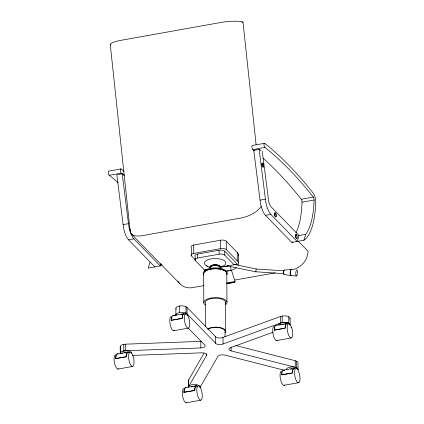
<?xml version="1.0" encoding="UTF-8"?>
<svg xmlns="http://www.w3.org/2000/svg" width="424" height="424" viewBox="0 0 424 424"><rect width="100%" height="100%" fill="white"/><g stroke="black" fill="none" stroke-linecap="round" stroke-linejoin="round"><path stroke-width="0.64" d="M175.902 315.207L175.907 314.566M130.417 229.347L130.253 231.822L131.239 233.836L179.834 283.714M204.013 353.213L188.712 379.766L188.775 381.038M188.712 379.766L188.648 387.123L188.601 380.551M150.017 262.149L148.167 268.085L160.251 265.922A76.596 26.118 79.9 0 0 161.899 264.603M160.993 263.548L160.251 265.922L133.862 238.839A14.506 4.945 79.9 0 1 128.488 223.649L122.207 173.851L116.833 174.81L123.119 224.609A14.506 4.945 79.9 0 0 128.493 239.804L154.882 266.882M303.891 240.244L305.741 234.308A75.763 25.832 79.9 0 0 314.094 200.006A2.178 0.742 79.9 0 0 313.331 197.102A645.71 220.173 79.9 0 0 264.958 147.451A2.178 0.742 79.9 0 1 263.993 144.87A2.178 0.742 79.9 0 1 264.645 143.275A645.71 220.173 79.9 0 1 313.018 192.92L313.458 193.561A6.53 2.226 79.9 0 1 315.742 202.29A76.596 26.118 79.9 0 1 303.891 240.244L291.807 242.406L265.424 215.323A14.506 4.945 79.9 0 1 260.045 200.128L253.764 150.329L259.133 149.37L261.205 150.626M284.032 270.803L256.191 269.012L255.789 271.773L283.953 273.671A1.452 0.371 -86.3 0 1 283.64 273.114M255.932 271.572L255.836 271.864L227.476 265.938L227.471 265.625M227.72 265.456L227.476 265.938M291.193 275.404L290.928 275.6A3.058 0.784 -86.3 0 1 290.207 273.734A3.058 0.784 -86.3 0 1 290.673 270.146L291.14 269.553A3.058 0.784 -86.3 0 1 291.532 269.759M188.754 386.338L206.663 355.27L206.652 353.955M200.027 387.441L217.936 356.367A4.738 2.003 -0.4 0 1 225.027 355.1L284.69 370.353M226.988 274.683L227.391 272.876M261.348 206.35C256.573 212.625 249.015 216.351 241.42 217.931L142.082 235.691C138.473 236.237 134.079 236.587 131.239 233.836M290.933 269.754L291.14 269.553M231.122 270.464L230.577 266.776M235.103 281.557L231.493 270.374L230.751 270.56M176.241 309.25L175.865 307.994A5.803 2.454 -0.4 0 1 185.161 306.329L186.984 307.331L215.567 336.667A4.351 1.839 -0.4 0 0 218.747 337.976A4.351 1.839 -0.4 0 0 223.013 337.393L280.566 316.458L283.285 315.901A5.803 2.454 -0.4 0 1 289.778 319.102M185.209 312.901L187.026 313.903L215.615 343.244A4.351 1.839 -0.4 0 0 218.789 344.548A4.351 1.839 -0.4 0 0 223.056 343.97L280.614 323.03L283.327 322.473A5.803 2.454 -0.4 0 1 290.149 325.049L290.101 318.477M273.263 332.135L230.561 347.669A4.738 2.003 -0.4 0 0 231.128 350.892L295.284 367.29L297.346 368.207M122.785 351.178L125.621 350.743L200.844 347.94A4.738 2.003 -0.4 0 0 204.872 345.163L188.277 328.128M241.86 22.308L243.01 22.101L256.085 144.558M124.015 171.376A645.71 220.173 79.9 0 0 121.004 168.953L108.92 171.111A2.178 0.742 79.9 0 0 108.268 172.711A2.178 0.742 79.9 0 0 109.238 175.292A645.71 220.173 79.9 0 1 118.169 182.739M264.645 143.275L252.561 145.432A2.178 0.742 79.9 0 0 251.909 147.033A2.178 0.742 79.9 0 0 252.879 149.608A645.71 220.173 79.9 0 1 254.379 150.812M109.238 175.292L121.317 173.13A645.71 220.173 79.9 0 1 124.327 175.552M252.879 149.608L264.958 147.451M123.119 224.609L128.488 223.649M260.045 200.128L265.413 199.169A14.506 4.945 79.9 0 0 270.793 214.364L297.182 241.442L299.026 235.511L270.74 206.472A5.803 1.977 79.9 0 1 268.588 200.398L262.244 151.257M263.15 158.247A645.71 220.173 79.9 0 1 301.252 199.259L313.331 197.102M295.925 232.84A75.763 25.832 79.9 0 0 302.015 202.168L314.094 200.006M128.493 239.804L133.862 238.839M265.424 215.323L270.793 214.364M195.067 259.599L191.404 255.842L191.346 247.425A4.351 1.839 -0.4 0 1 193.72 245.014L220.57 240.212A4.351 1.839 -0.4 0 1 226.246 241.187L237.239 252.471A18.857 7.971 -0.4 0 1 238.648 255.513M191.404 255.842A4.351 1.839 -0.4 0 1 193.779 253.425L220.628 248.628A4.351 1.839 -0.4 0 1 226.305 249.598L237.297 260.882A18.857 7.971 -0.4 0 1 238.532 264.968M298.745 235.559L305.741 234.308M205.656 269.839L204.569 270.024L195.226 260.437L195.194 256.488A4.351 1.839 -0.4 0 1 197.573 254.077L219.054 250.239A4.351 1.839 -0.4 0 1 224.731 251.209L237.371 264.184L236.089 264.417M195.226 260.437A4.351 1.839 -0.4 0 1 197.6 258.02L219.081 254.183A4.351 1.839 -0.4 0 1 224.757 255.153L234.101 264.746L237.371 264.184M204.569 270.024L206.493 269.68M220.618 267.157L234.101 264.746M203.695 285.628L192.66 287.605A17.405 14.617 -44.3 0 1 177.995 281.101M234.859 280.057L275.118 272.86M172.865 315.626L183.608 313.702M174.19 315.684L175.451 315.456M181.138 314.438L183.661 313.988M184.35 314.009A7.542 2.571 79.9 0 0 182.278 318.44L171.429 320.247L182.166 318.329A7.833 2.671 79.9 0 1 185.087 314.274M173.649 330.752L188.15 328.16A7.256 2.475 79.9 0 0 188.654 317.454A7.256 2.475 79.9 0 0 184.302 317.401A7.256 2.475 79.9 0 0 188.15 328.16M275.775 325.447L286.513 323.523M117.13 353.95L127.868 352.031M279.617 325.054L280.884 324.826M282.146 324.599L283.412 324.376M284.674 324.148L286.571 323.809M121.609 353.446L122.87 353.219M124.137 352.991L125.398 352.768M126.659 352.54L127.926 352.317M276.119 325.394A7.833 2.671 79.9 0 0 274.333 330.068L285.071 328.149A7.833 2.671 79.9 0 1 287.991 324.095M128.61 352.339A7.542 2.571 79.9 0 0 126.538 356.769L115.688 358.577L126.426 356.658A7.833 2.671 79.9 0 1 129.347 352.604M274.333 330.068L285.182 328.261A7.542 2.571 79.9 0 1 287.255 323.835M276.559 340.573L291.055 337.981A7.256 2.475 79.9 0 0 291.558 327.28A7.256 2.475 79.9 0 0 287.207 327.222A7.256 2.475 79.9 0 0 291.055 337.981M117.914 369.076L132.41 366.484A7.256 2.475 79.9 0 0 132.913 355.784A7.256 2.475 79.9 0 0 128.562 355.725A7.256 2.475 79.9 0 0 132.41 366.484M185.383 387.674L196.121 385.755M283.099 370.205L293.843 368.286M191.123 386.942L192.39 386.714M193.651 386.487L196.179 386.036M290.737 369.134L292.004 368.906M197.6 386.587A7.542 2.571 79.9 0 0 194.791 390.493L183.942 392.301L194.68 390.377A7.833 2.671 79.9 0 1 197.6 386.328M294.579 368.594A7.542 2.571 79.9 0 0 292.507 373.025L281.658 374.832L292.401 372.908A7.833 2.671 79.9 0 1 294.929 368.52M186.168 402.8L200.663 400.208A7.256 2.475 79.9 0 0 201.167 389.508A7.256 2.475 79.9 0 0 196.816 389.449A7.256 2.475 79.9 0 0 200.663 400.208M283.884 385.331L298.385 382.74A7.256 2.475 79.9 0 0 298.888 372.039A7.256 2.475 79.9 0 0 294.537 371.981A7.256 2.475 79.9 0 0 298.385 382.74M220.666 267.152L228.472 265.832M224.121 266.765L225.139 266.585M226.776 283.783L234.763 282.257L226.967 283.492M226.951 282.813L235.214 281.499M226.729 271.106L228.557 270.803M226.612 271.132L230.02 270.57M229.787 270.618L231.493 270.374M230.751 270.475L231.207 270.422M201.532 341.315A4.738 2.003 -0.4 0 1 200.796 341.368L125.573 344.171L122.743 344.606A5.803 2.454 -0.4 0 0 120.533 347.452M284.048 270.083L291.087 269.553A3.058 0.784 -86.3 0 1 291.479 269.754M132.426 355.407L201.707 352.826A4.738 2.003 -0.4 0 1 206.663 355.27M290.673 270.146L290.731 270.152A3.058 0.784 -86.3 0 0 290.265 273.74A3.058 0.784 -86.3 0 0 290.981 275.605M290.774 275.605L296.312 275.96M283.789 274.392L290.721 275.6M234.493 264.475L256.191 269.012M235.574 345.47L295.242 360.718L297.298 361.63A5.803 2.454 -0.4 0 1 297.987 362.865L298.035 369.436M206.265 265.678L210.728 268.323M122.207 173.851L124.28 175.107M298.342 241.277L307.994 251.183A17.405 14.617 -44.3 0 1 291.998 269.839M203.562 275.028L203.011 273.602M259.133 149.37L265.413 199.169M110.256 44.462L130.253 231.822M296.62 361.237L296.668 367.809M295.242 360.718L295.284 367.29M288.744 316.696L288.792 323.268M282.177 316.055L282.225 322.632M280.566 316.458L280.614 323.03M238.495 254.474L238.553 262.885M237.239 252.471L237.297 260.882M231.101 346.949L231.128 350.892M226.983 302.084L226.782 273.162A11.607 4.902 -0.4 0 0 224.799 270.777M226.246 241.187L226.305 249.598M225.536 302.137L225.738 331.059M224.731 251.209L224.757 255.153M225.065 336.836L225.027 331.579A9.429 3.986 -0.4 0 0 218.493 327.625A9.429 3.986 -0.4 0 0 207.686 329.326M223.013 337.393L223.056 343.97M220.57 240.212L220.628 248.628M219.054 250.239L219.081 254.183M215.567 336.667L215.615 343.244M205.449 326.554L205.285 302.895A10.155 4.293 -0.4 0 1 215.98 298.226A10.155 4.293 -0.4 0 1 225.388 303.255M203.838 302.948L203.637 274.026A11.607 4.902 -0.4 0 1 211.025 269.044A11.607 4.902 -0.4 0 1 224.354 270.517M200.796 341.368L200.844 347.94M197.573 254.077L197.6 258.02M193.72 245.014L193.779 253.425M186.984 307.331L187.026 313.903M185.982 306.674L186.025 313.246M179.416 306.033L179.458 312.605M175.859 308.481L175.902 315.059M125.573 344.171L125.621 350.743M123.776 344.378L123.824 350.95M120.305 353.377L120.257 346.806L120.268 353.404M284.085 274.243A2.178 0.562 -86.3 0 1 283.433 272.235A2.178 0.562 -86.3 0 1 284.329 270.231M283.608 272.425A1.452 0.371 -86.3 0 1 283.836 271.084M296.853 238.23A2.03 0.694 79.9 0 1 295.835 237.668A2.03 0.694 79.9 0 1 295.528 234.981A2.03 0.694 79.9 0 1 296.493 235.076M296.668 235.49A2.03 0.694 79.9 0 1 296.816 235.972M263.357 166.409A2.03 0.694 79.9 0 1 262.355 166.611A2.03 0.694 79.9 0 1 261.91 163.653A2.03 0.694 79.9 0 1 262.991 163.971M263.15 164.427A2.03 0.694 79.9 0 1 263.278 164.936M276.035 216.044A2.03 0.694 79.9 0 1 275.197 216.616A2.03 0.694 79.9 0 1 274.508 214.035A2.03 0.694 79.9 0 1 275.229 213.007M275.425 213.251A2.03 0.694 79.9 0 1 275.616 213.606M275.786 214.046A2.03 0.694 79.9 0 1 276.008 215.069M292.645 241.791A76.596 26.118 79.9 0 1 291.807 242.406M301.252 199.259A2.178 0.742 79.9 0 1 302.015 202.168M121.317 173.13A2.178 0.742 79.9 0 1 120.352 170.549A2.178 0.742 79.9 0 1 121.004 168.953M236.385 267.74A18.857 7.971 -0.4 0 1 231.266 270.279M243.01 22.101A17.405 3.323 -6.1 0 0 220.559 22.525L121.222 40.285A17.405 3.323 -6.1 0 0 110.362 44.891M210.097 267.798A5.369 2.268 -0.4 0 1 215.466 264.751A5.369 2.268 -0.4 0 1 219.998 267.973M208.131 266.553A10.732 4.537 -0.4 0 1 207.479 259.939A10.732 4.537 -0.4 0 1 223.141 260.007A10.732 4.537 -0.4 0 1 221.741 266.611M210.235 268.302A5.221 2.205 -0.4 0 1 215.461 265.339A5.221 2.205 -0.4 0 1 219.871 268.477M209.954 267.215A5.221 2.205 -0.4 0 1 215.456 264.815A5.221 2.205 -0.4 0 1 220.294 267.401M210.675 268.429A4.934 2.083 -0.4 0 1 215 265.461A4.934 2.083 -0.4 0 1 219.78 268.249M203.679 273.835A11.75 4.966 -0.4 0 1 203.456 272.976M203.79 271.689A11.75 4.966 -0.4 0 1 215.98 267.846A11.75 4.966 -0.4 0 1 226.882 272.197M205.29 304.973A11.607 4.902 -0.4 0 1 215.053 297.616A11.607 4.902 -0.4 0 1 225.865 304.586M207.919 328.68A10.155 4.293 -0.4 0 1 220.803 327.72A10.155 4.293 -0.4 0 1 225.107 332.904M203.573 273.856A11.639 4.918 -0.4 0 1 214.963 268.768A11.639 4.918 -0.4 0 1 226.845 273.512M118.524 368.843A7.256 2.475 79.9 0 1 114.284 361.889A7.256 2.475 79.9 0 1 116.372 355.026M115.688 358.577A7.833 2.671 79.9 0 1 118.222 354.188M115.8 358.688A7.542 2.571 79.9 0 1 116.155 355.662M186.777 402.567A7.256 2.475 79.9 0 1 182.707 396.546A7.256 2.475 79.9 0 1 183.937 388.495M183.942 392.301A7.833 2.671 79.9 0 1 186.094 387.7M184.053 392.412A7.542 2.571 79.9 0 1 184.413 389.386M184.853 388.437A7.542 2.571 79.9 0 1 185.442 387.96M176.087 315.461A5.803 2.454 -0.4 0 1 181.912 312.414A5.803 2.454 -0.4 0 1 187.291 315.541M120.331 353.664A5.803 2.454 -0.4 0 1 125.758 350.743A5.803 2.454 -0.4 0 1 131.822 353.362M286.481 369.617A5.803 2.454 -0.4 0 1 292.592 366.951A5.803 2.454 -0.4 0 1 297.966 369.823M188.654 387.255A5.803 2.454 -0.4 0 1 194.436 384.462A5.803 2.454 -0.4 0 1 200.16 387.207M278.504 324.906A5.803 2.454 -0.4 0 1 284.175 322.367A5.803 2.454 -0.4 0 1 290.106 324.731M174.264 330.513A7.256 2.475 79.9 0 1 170.188 324.498A7.256 2.475 79.9 0 1 171.423 316.442M171.429 320.247A7.833 2.671 79.9 0 1 173.58 315.647M171.619 318.689A7.542 2.571 79.9 0 1 171.895 317.338M277.169 340.334A7.256 2.475 79.9 0 1 273.098 334.319A7.256 2.475 79.9 0 1 274.328 326.268M291.065 327.28A2.613 1.102 -0.4 0 1 291.156 327.567M274.439 330.185A7.542 2.571 79.9 0 1 274.524 328.515M274.598 328.022A7.542 2.571 79.9 0 1 274.8 327.158M284.499 385.098A7.256 2.475 79.9 0 1 280.423 379.083A7.256 2.475 79.9 0 1 281.658 371.026M281.658 374.832A7.833 2.671 79.9 0 1 284.191 370.444M281.854 373.274A7.542 2.571 79.9 0 1 282.13 371.917M296.933 275.361L296.731 275.759A3.058 0.784 -86.3 0 1 295.804 274.095A3.058 0.784 -86.3 0 1 296.471 270.109L296.678 269.913A3.058 0.784 -86.3 0 1 297.399 271.773A3.058 0.784 -86.3 0 1 296.933 275.361M295.724 235.468A2.03 0.694 79.9 0 0 296.811 238.458A2.03 0.694 79.9 0 0 296.938 235.442A2.03 0.694 79.9 0 0 295.724 235.468M262.138 163.86A2.03 0.694 79.9 0 0 263.087 167.088A2.03 0.694 79.9 0 0 263.421 164.38A2.03 0.694 79.9 0 0 262.138 163.86M274.794 213.685A2.03 0.694 79.9 0 0 275.801 216.834A2.03 0.694 79.9 0 0 276.056 213.998A2.03 0.694 79.9 0 0 274.794 213.685"/></g></svg>
